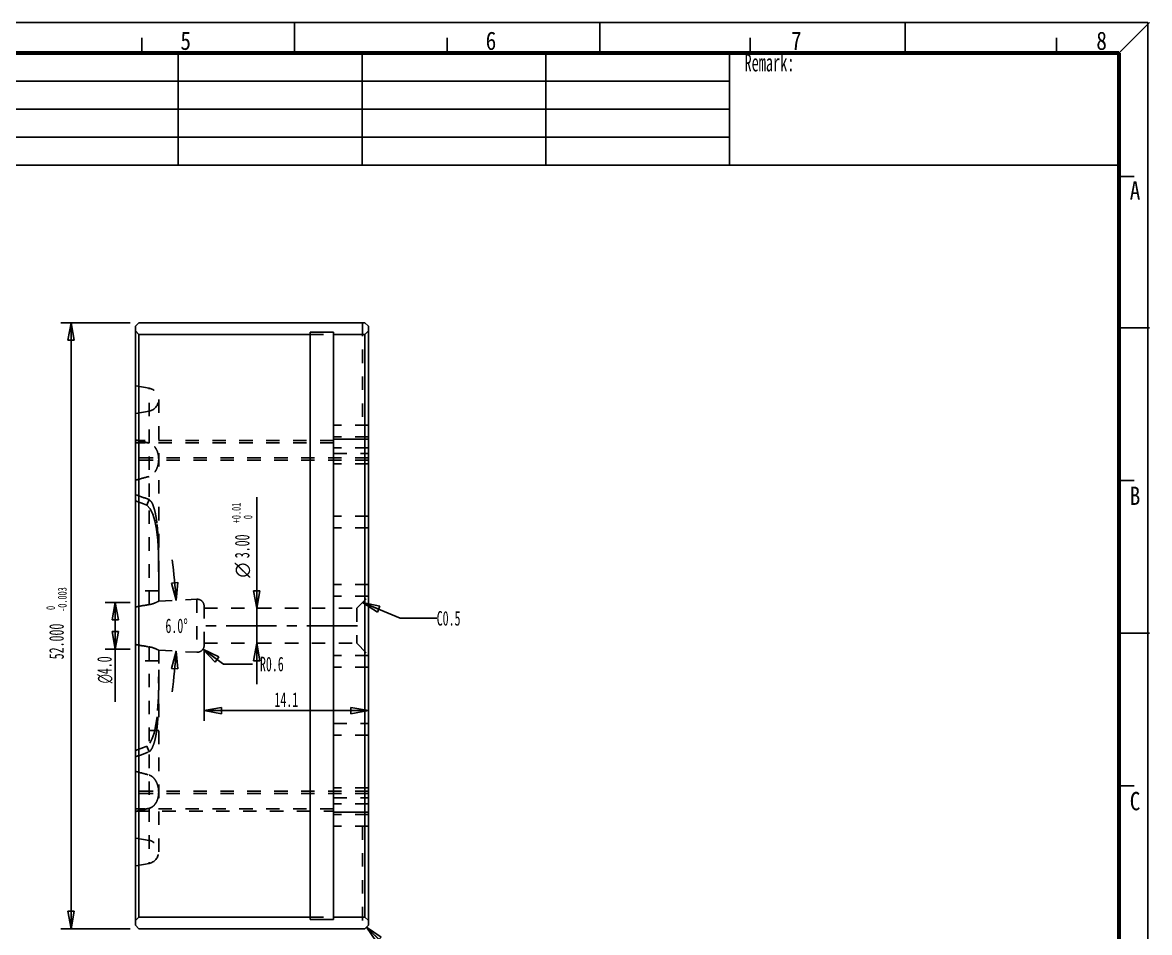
# Model space of a CAD drawing. Header units: millimetres. Extents: x 6 to 208, y 4 to 147.
# Drawn here: x 111.1 to 207.8, y 68.5 to 146.5 of the extents above; entities that cross this region are included whole.
import ezdxf
from ezdxf.enums import TextEntityAlignment as Align

# ---------------------------------------------------------------- set-up
doc = ezdxf.new("R2010")
doc.units = ezdxf.units.MM
doc.header["$LTSCALE"] = 11.55
doc.linetypes.add('CENTER', pattern=[0.6, 0.375, -0.075, 0.075, -0.075])
doc.linetypes.add('HIDDEN', pattern=[0.2, 0.1, -0.1])
doc.layers.get('0').update_dxf_attribs({"linetype": 'CONTINUOUS'})
for name, color, linetype in [('AXIS', 7, 'CONTINUOUS'), ('DEFAULT_2', 4, 'HIDDEN'), ('DIM', 7, 'CONTINUOUS'), ('NOTE', 7, 'CONTINUOUS')]:
    doc.layers.add(name, color=color, linetype=linetype)
doc.styles.get("Standard").update_dxf_attribs({"font": 'txt', "width": 0.6})
doc.styles.add('TEXTSTYLE_2', font='gdt', dxfattribs={"width": 0.6})
doc.styles.add('TEXTSTYLE_5', font='txt', dxfattribs={"width": 0.85})
doc.dimstyles.new('DIMSTYLE_10', dxfattribs={"dimtxt": 1.25, "dimasz": 1.5, "dimexe": 1.75, "dimexo": 0.875, "dimtad": 1, "dimzin": 0, "dimdsep": 46, "dimtxsty": 'Standard', "dimblk": 'CLOSED', "dimblk1": 'CLOSED', "dimblk2": 'CLOSED', "dimcen": 0.09, "dimadec": 0, "dimazin": 0, "dimtol": 1, "dimtp": 0.01, "dimtfac": 0.6, "dimtofl": 0, "dimtmove": 0, "dimatfit": 3, "dimldrblk": 'CLOSED', "dimfxl": 0, "dimtolj": 1, "dimtzin": 0, "dimarcsym": 0})
doc.dimstyles.new('DIMSTYLE_11', dxfattribs={"dimtxt": 1.25, "dimasz": 1.5, "dimexe": 1.75, "dimexo": 0.875, "dimtad": 0, "dimtih": 1, "dimtoh": 1, "dimdec": 1, "dimzin": 0, "dimdsep": 46, "dimtxsty": 'Standard', "dimblk": 'CLOSED', "dimblk1": 'CLOSED', "dimblk2": 'CLOSED', "dimcen": 0.09, "dimadec": 0, "dimazin": 0, "dimtp": 0.5, "dimtm": 0.5, "dimtfac": 1, "dimtdec": 1, "dimtofl": 0, "dimtmove": 0, "dimatfit": 3, "dimldrblk": 'CLOSED', "dimfxl": 0, "dimtolj": 1, "dimtzin": 0, "dimarcsym": 0})
doc.dimstyles.new('DIMSTYLE_12', dxfattribs={"dimtxt": 1.25, "dimasz": 1.5, "dimexe": 1.75, "dimexo": 0.875, "dimtad": 1, "dimdec": 1, "dimzin": 0, "dimdsep": 46, "dimtxsty": 'Standard', "dimblk": 'CLOSED', "dimblk1": 'CLOSED', "dimblk2": 'CLOSED', "dimcen": 0.09, "dimadec": 0, "dimazin": 0, "dimtp": 0.2, "dimtm": 0.2, "dimtfac": 1, "dimtdec": 1, "dimtofl": 0, "dimtmove": 0, "dimatfit": 3, "dimldrblk": 'CLOSED', "dimfxl": 0, "dimtolj": 1, "dimtzin": 0, "dimarcsym": 0})
doc.dimstyles.new('DIMSTYLE_13', dxfattribs={"dimtxt": 1.25, "dimasz": 1.5, "dimexe": 1.75, "dimexo": 0.875, "dimtad": 1, "dimdec": 1, "dimzin": 0, "dimdsep": 46, "dimtxsty": 'Standard', "dimblk": 'CLOSED', "dimblk1": 'CLOSED', "dimblk2": 'CLOSED', "dimcen": 0.09, "dimadec": 0, "dimazin": 0, "dimtp": 0.1, "dimtm": 0.1, "dimtfac": 1, "dimtdec": 1, "dimtofl": 0, "dimtmove": 0, "dimatfit": 3, "dimldrblk": 'CLOSED', "dimfxl": 0, "dimtolj": 1, "dimtzin": 0, "dimarcsym": 0})
doc.dimstyles.new('DIMSTYLE_5', dxfattribs={"dimtxt": 1.25, "dimasz": 1.5, "dimexe": 1.75, "dimexo": 0.875, "dimtad": 1, "dimdec": 3, "dimzin": 0, "dimdsep": 46, "dimtxsty": 'Standard', "dimblk": 'CLOSED', "dimblk1": 'CLOSED', "dimblk2": 'CLOSED', "dimcen": 0.09, "dimadec": 0, "dimazin": 0, "dimtol": 1, "dimtm": 0.003, "dimtfac": 0.6, "dimtdec": 3, "dimtofl": 0, "dimtmove": 0, "dimatfit": 3, "dimldrblk": 'CLOSED', "dimfxl": 0, "dimtolj": 1, "dimtzin": 0, "dimarcsym": 0})
doc.dimstyles.new('DIMSTYLE_6', dxfattribs={"dimtxt": 1.25, "dimasz": 1.5, "dimexe": 1.75, "dimexo": 0.875, "dimtad": 1, "dimdec": 1, "dimzin": 0, "dimdsep": 46, "dimtxsty": 'Standard', "dimblk": 'CLOSED', "dimblk1": 'CLOSED', "dimblk2": 'CLOSED', "dimcen": 0.09, "dimadec": 0, "dimazin": 0, "dimtp": 0.1, "dimtm": 0.1, "dimtfac": 1, "dimtdec": 1, "dimtofl": 0, "dimtmove": 0, "dimatfit": 3, "dimldrblk": 'CLOSED', "dimfxl": 0, "dimtolj": 1, "dimtzin": 0, "dimarcsym": 0})
doc.dimstyles.get("Standard").update_dxf_attribs({"dimtxt": 1.25, "dimasz": 1.5, "dimexe": 1.75, "dimexo": 0.875, "dimtad": 1, "dimdec": 3, "dimzin": 0, "dimdsep": 46, "dimtxsty": 'Standard', "dimblk": 'CLOSED', "dimblk1": 'CLOSED', "dimblk2": 'CLOSED', "dimcen": 0.09, "dimadec": 0, "dimazin": 0, "dimtol": 1, "dimtp": 0.001, "dimtm": 0.001, "dimtfac": 1, "dimtdec": 3, "dimtofl": 0, "dimtmove": 0, "dimatfit": 3, "dimldrblk": 'CLOSED', "dimfxl": 0, "dimtolj": 1, "dimtzin": 0, "dimarcsym": 0})

# ---------------------------------------------------------------- blocks, each defined once
blk = doc.blocks.new('_CLOSED')
at = {"color": 0, "linetype": 'ByBlock'}
for p, q in [((0, 0), (-1, 0.183)), ((-1, 0.183), (-1, -0.183)), ((-1, -0.183), (0, 0)), ((-1, 0), (0, 0))]:
    blk.add_line(p, q, dxfattribs=at)
blk = doc.blocks.new('*D16')
at = {"layer": 'DIM', "color": 2, "linetype": 'Continuous'}
for p, q in [((120.361, 120.779), (114.404, 120.779)), ((115.279, 120.779), (115.279, 94.779)), ((115.279, 68.779), (115.279, 94.779)), ((120.361, 68.779), (114.404, 68.779))]:
    blk.add_line(p, q, dxfattribs=at)
at = {"layer": 'DIM', "color": 2, "linetype": 'Continuous', "xscale": 1.5, "yscale": 1.5, "zscale": 1.5}
for p, rotation in [((115.279, 120.779), 90), ((115.279, 68.779), 270)]:
    blk.add_blockref('_CLOSED', p, dxfattribs=dict(at, rotation=rotation))
at = {"layer": 'DIM', "color": 2, "linetype": 'Continuous', "width": 0.6}
for s, height, p in [('-0.003', 0.75, (114.904, 97.029)), (' 0', 0.75, (113.904, 96.129)), ('52.000', 1.25, (114.654, 93.429))]:
    blk.add_text(s, height=height, rotation=90, dxfattribs=at).set_placement(p, align=Align.CENTER)
blk = doc.blocks.new('*D26')
at = {"layer": 'DIM', "color": 2, "linetype": 'Continuous'}
for p, q in [((131.208, 96.279), (131.208, 105.821)), ((131.208, 105.821), (131.208, 94.779)), ((131.208, 89.779), (131.208, 94.779)), ((131.208, 93.279), (131.208, 89.779))]:
    blk.add_line(p, q, dxfattribs=at)
at = {"layer": 'DIM', "color": 2, "linetype": 'Continuous', "xscale": 1.5, "yscale": 1.5, "zscale": 1.5}
for p, rotation in [((131.208, 96.279), 270), ((131.208, 93.279), 90)]:
    blk.add_blockref('_CLOSED', p, dxfattribs=dict(at, rotation=rotation))
at = {"layer": 'DIM', "color": 2, "linetype": 'Continuous', "width": 0.6}
for s, height, p in [('+0.01', 0.75, (129.833, 103.571)), (' 0', 0.75, (130.833, 103.571)), ('3.00', 1.25, (130.583, 100.571))]:
    blk.add_text(s, height=height, rotation=90, dxfattribs=at).set_placement(p)
at = {"layer": 'DIM', "color": 2, "linetype": 'Continuous', "style": 'TEXTSTYLE_2'}
blk.add_text('n', height=1.25, rotation=90, dxfattribs=at).set_placement((130.583, 98.904))
blk = doc.blocks.new('*D27')
at = {"layer": 'DIM', "color": 2, "linetype": 'Continuous'}
for points in [[(123.907, 98.439), (124.286, 96.962), (124.455, 98.478), (123.907, 98.439)], [(124.455, 91.081), (124.286, 92.596), (123.907, 91.119), (124.455, 91.081)]]:
    blk.add_lwpolyline(points, dxfattribs=at)
for start, end in [(3, 7.80815), (352.19185, 357)]:
    blk.add_arc((82.636, 94.779), 41.707, start, end, dxfattribs=at)
at = {"layer": 'DIM', "color": 2, "linetype": 'Continuous', "insert": (124.344, 95.404), "char_height": 1.25, "width": 3.08333, "attachment_point": 2, "line_spacing_factor": 0.9}
blk.add_mtext('6.0\\Fgdt;{\\Fgdt;~}', dxfattribs=at)
blk = doc.blocks.new('*D28')
at = {"layer": 'DIM', "color": 2, "linetype": 'Continuous'}
for p, q in [((126.699, 92.665), (126.699, 86.628)), ((126.699, 87.503), (133.749, 87.503)), ((140.799, 87.503), (133.749, 87.503))]:
    blk.add_line(p, q, dxfattribs=at)
at = {"layer": 'DIM', "color": 2, "linetype": 'Continuous', "xscale": 1.5, "yscale": 1.5, "zscale": 1.5, "rotation": 180}
blk.add_blockref('_CLOSED', (126.699, 87.503), dxfattribs=at)
at = {"layer": 'DIM', "color": 2, "linetype": 'Continuous', "xscale": 1.5, "yscale": 1.5, "zscale": 1.5}
blk.add_blockref('_CLOSED', (140.799, 87.503), dxfattribs=at)
at = {"layer": 'DIM', "color": 2, "linetype": 'Continuous', "insert": (133.749, 89.065), "char_height": 1.25, "width": 3, "attachment_point": 2, "line_spacing_factor": 0.9}
blk.add_mtext('14.1', dxfattribs=at)
blk = doc.blocks.new('*D29')
at = {"layer": 'DIM', "color": 2, "linetype": 'Continuous'}
for p, q in [((126.588, 92.755), (128.363, 91.496)), ((128.363, 91.496), (130.863, 91.496))]:
    blk.add_line(p, q, dxfattribs=at)
at = {"layer": 'DIM', "color": 2, "linetype": 'Continuous', "xscale": 1.5, "yscale": 1.5, "zscale": 1.5, "rotation": 144.6509326059}
blk.add_blockref('_CLOSED', (126.588, 92.755), dxfattribs=at)
at = {"layer": 'DIM', "color": 2, "linetype": 'Continuous', "insert": (131.488, 92.121), "char_height": 1.25, "width": 3, "attachment_point": 1, "line_spacing_factor": 0.9}
blk.add_mtext('R0.6', dxfattribs=at)
blk = doc.blocks.new('*D30')
at = {"layer": 'DIM', "color": 2, "linetype": 'Continuous'}
for p, q in [((120.361, 96.779), (118.205, 96.779)), ((119.08, 96.779), (119.08, 94.779)), ((119.08, 92.779), (119.08, 94.779)), ((119.08, 94.779), (119.08, 88.237)), ((120.361, 92.779), (118.205, 92.779))]:
    blk.add_line(p, q, dxfattribs=at)
at = {"layer": 'DIM', "color": 2, "linetype": 'Continuous', "xscale": 1.5, "yscale": 1.5, "zscale": 1.5}
for p, rotation in [((119.08, 96.779), 90), ((119.08, 92.779), 270)]:
    blk.add_blockref('_CLOSED', p, dxfattribs=dict(at, rotation=rotation))
at = {"layer": 'DIM', "color": 2, "linetype": 'Continuous', "insert": (117.518, 92.154), "char_height": 1.25, "width": 3.91667, "attachment_point": 3, "rotation": 90, "line_spacing_factor": 0.9, "style": 'TEXTSTYLE_2'}
blk.add_mtext('{\\Fgdt;n}\\Ftxt;4.0', dxfattribs=at)
blk = doc.blocks.new('*T33')
at = {"color": 0, "linetype": 'ByBlock', "lineweight": -2}
for p, q in [((0, 0), (196.485, 0)), ((0, 0), (0, -9.6)), ((10.6, 0), (10.6, -9.6)), ((26.365, 0), (26.365, -9.6)), ((36.965, 0), (36.965, -9.6)), ((52.73, 0), (52.73, -9.6)), ((68.495, 0), (68.495, -9.6)), ((84.26, 0), (84.26, -9.6)), ((100.025, 0), (100.025, -9.6)), ((115.79, 0), (115.79, -9.6)), ((131.555, 0), (131.555, -9.6)), ((147.32, 0), (147.32, -9.6)), ((163.085, 0), (163.085, -9.6)), ((196.485, 0), (196.485, -9.6)), ((0, -2.4), (163.085, -2.4)), ((0, -4.8), (163.085, -4.8)), ((0, -7.2), (163.085, -7.2)), ((0, -9.6), (196.485, -9.6))]:
    blk.add_line(p, q, dxfattribs=at)
at = {"color": 0, "linetype": 'Continuous'}
for s, insert, char_height, width, attachment_point in [('  Remark:   ', (163.145, -0.06), 1.5, 33.28, 1), ('Finish Date:', (5.3, -3.6), 1.125, 10.48, 5), ('Future hour:', (31.665, -3.6), 1.125, 10.48, 5), ('Machining Code:', (5.3, -6), 1, 10.48, 5), ('Actual hour:', (31.665, -6), 1.125, 10.48, 5), ('QTY:', (5.3, -8.4), 1.125, 10.48, 5), ('Procedure Date:', (31.665, -8.4), 1, 10.48, 5)]:
    blk.add_mtext(s, dxfattribs=dict(at, insert=insert, char_height=char_height, width=width, attachment_point=attachment_point))
at = {"color": 0, "linetype": 'Continuous', "char_height": 1.125, "width": 10.48, "attachment_point": 5, "line_spacing_factor": 0.9}
for s, insert in [('Order Date: ', (5.3, -1.2)), ('Procedure:', (31.665, -1.2))]:
    blk.add_mtext(s, dxfattribs=dict(at, insert=insert))

msp = doc.modelspace()

# ---------------------------------------------------------------- linework, layer by layer
at = {"color": 7, "linetype": 'Continuous'}
for p, q in [((207.6723, 146.5281), (6.108, 146.5281)), ((134.4583, 143.9094), (134.4583, 146.5288)), ((160.6531, 143.9094), (160.6531, 146.5288)), ((186.8478, 143.9094), (186.8478, 146.5288)), ((205.1841, 143.9094), (207.8036, 146.5288)), ((207.6723, 4.0286), (207.6723, 146.5281)), ((121.361, 143.9094), (121.361, 145.2191)), ((147.5557, 143.9094), (147.5557, 145.2191)), ((173.5495, 143.9094), (173.5495, 145.2191)), ((199.8334, 143.9094), (199.8334, 145.2191)), ((206.4939, 133.3302), (205.1841, 133.3302)), ((121.0989, 120.7792), (120.7989, 120.4792)), ((120.7989, 69.0792), (120.7989, 120.4792)), ((120.7989, 120.0792), (121.0989, 119.7792)), ((121.0989, 120.7792), (140.4985, 120.7792)), ((135.7985, 69.5792), (135.7985, 119.9792)), ((137.7985, 119.9792), (135.7985, 119.9792)), ((137.7985, 69.5792), (137.7985, 119.9792)), ((140.7985, 120.4792), (140.4985, 120.7792)), ((140.4985, 119.7792), (140.7985, 120.0792)), ((140.7985, 120.4792), (140.7985, 69.0792)), ((207.8036, 120.3341), (205.1841, 120.3341)), ((121.0989, 119.7792), (121.0989, 69.7792)), ((121.0989, 119.7792), (135.7985, 119.7792)), ((137.7985, 119.7792), (140.4985, 119.7792)), ((140.4985, 119.7792), (140.4985, 69.7792)), ((137.7985, 110.7792), (140.7985, 110.7792)), ((206.4939, 107.2356), (205.1841, 107.2356)), ((207.8036, 94.1394), (205.1841, 94.1394)), ((206.4939, 81.042), (205.1841, 81.042)), ((140.7985, 78.7792), (137.7985, 78.7792)), ((121.0989, 69.7792), (120.7989, 69.4792)), ((121.0989, 69.7792), (135.7985, 69.7792)), ((137.7985, 69.7792), (140.4985, 69.7792)), ((140.7985, 69.4792), (140.4985, 69.7792)), ((120.7989, 69.0792), (121.0989, 68.7792)), ((121.0989, 68.7792), (140.4985, 68.7792)), ((137.7985, 69.5792), (135.7985, 69.5792)), ((140.4985, 68.7792), (140.7985, 69.0792))]:
    msp.add_line(p, q, dxfattribs=at)
at = {"color": 7, "linetype": 'Continuous', "const_width": 0.35}
for points in [[(205.1841, 143.9094), (8.7236, 143.9094)], [(205.1841, 6.6489), (205.1841, 143.9094)]]:
    msp.add_lwpolyline(points, dxfattribs=at)
at = {"layer": 'AXIS', "color": 1, "linetype": 'CENTER'}
msp.add_line((139.8485, 94.7792), (126.6485, 94.7792), dxfattribs=at)
at = {"layer": 'DEFAULT_2', "color": 4, "linetype": 'HIDDEN'}
for p, q in [((140.2985, 120.7792), (140.2985, 111.9792)), ((135.7985, 119.7792), (137.7985, 119.7792)), ((121.9726, 115.164), (120.7989, 115.371)), ((121.9726, 96.5902), (121.9725, 115.164)), ((122.7993, 96.884), (122.7993, 114.1792)), ((121.9726, 113.1943), (120.7989, 112.9873)), ((140.7985, 111.9792), (137.7985, 111.9792)), ((120.7989, 110.7256), (120.8544, 110.7124)), ((137.7985, 110.6792), (120.7989, 110.6792)), ((137.7985, 110.4792), (120.7989, 110.4792)), ((120.8544, 110.7124), (120.9943, 110.6792)), ((121.9197, 110.4582), (121.9726, 110.4455)), ((140.7985, 110.9792), (137.7985, 110.9792)), ((140.7985, 110.0452), (137.7985, 110.0452)), ((137.7985, 109.5452), (140.7985, 109.5452)), ((140.7985, 109.1792), (120.7989, 109.1792)), ((140.7985, 108.9792), (120.7989, 108.9792)), ((140.7985, 108.6792), (137.7985, 108.6792)), ((121.9726, 105.603), (121.7832, 105.1147)), ((140.7985, 104.1792), (137.7985, 104.1792)), ((140.7985, 103.1792), (137.7985, 103.1792)), ((122.7993, 97.7792), (120.7989, 97.7792)), ((140.7985, 98.3292), (137.7985, 98.3292)), ((122.7992, 96.884), (126.0671, 97.0553)), ((126.0671, 97.0553), (126.0671, 92.503)), ((140.7985, 97.3292), (137.7985, 97.3292)), ((139.7985, 96.2792), (140.7985, 97.2792)), ((126.6985, 93.1023), (126.6985, 96.456)), ((126.6985, 96.2792), (139.7985, 96.2792)), ((139.7985, 96.2792), (139.7985, 93.2792)), ((121.9726, 92.9681), (121.9726, 74.3943)), ((126.6985, 93.2792), (139.7985, 93.2792)), ((139.7985, 93.2792), (140.7985, 92.2792)), ((122.7992, 92.6743), (126.0671, 92.503)), ((122.7993, 75.3792), (122.7993, 92.6744)), ((140.7985, 92.2292), (137.7985, 92.2292)), ((122.7993, 91.7792), (120.7989, 91.7792)), ((140.7985, 91.2292), (137.7985, 91.2292)), ((137.7985, 86.3792), (140.7985, 86.3792)), ((122.4678, 85.7791), (122.2336, 85.7792)), ((122.7993, 85.779), (122.4678, 85.7791)), ((122.6243, 85.7792), (122.4757, 85.8154)), ((122.6271, 85.8001), (122.6243, 85.7792)), ((140.7985, 85.3792), (137.7985, 85.3792)), ((121.5045, 84.3359), (120.7989, 84.0682)), ((121.7834, 84.4437), (121.5045, 84.3359)), ((121.7834, 84.4437), (121.9725, 83.9554)), ((140.7985, 80.5792), (120.7989, 80.5792)), ((140.7985, 80.3792), (120.7989, 80.3792)), ((140.7985, 80.8792), (137.7985, 80.8792)), ((137.7985, 80.0131), (140.7985, 80.0131)), ((140.7985, 79.5131), (137.7985, 79.5131)), ((137.7985, 79.0792), (120.7989, 79.0792)), ((120.7989, 78.8792), (137.7985, 78.8792)), ((120.8544, 78.8458), (120.7989, 78.8327)), ((120.9944, 78.8791), (120.8544, 78.8458)), ((121.9726, 79.1128), (121.9197, 79.1001)), ((140.7985, 78.5792), (137.7985, 78.5792)), ((140.7985, 77.5792), (137.7985, 77.5792)), ((140.2985, 77.5792), (140.2985, 68.7792)), ((121.9726, 76.364), (120.7989, 76.571)), ((121.9726, 74.3943), (120.7989, 74.1873)), ((135.7985, 69.7792), (137.7985, 69.7792))]:
    msp.add_line(p, q, dxfattribs=at)
for points in [[(120.7989, 105.4901), (121.5008, 105.2238), (121.7832, 105.1147)], [(121.7832, 105.1147), (122.0745, 104.7965), (122.2895, 104.351), (122.4668, 103.7801), (122.6093, 103.0598), (122.7147, 102.132), (122.7784, 100.8711), (122.7993, 98.9496)], [(122.7993, 91.005), (122.7772, 88.6577), (122.6692, 86.9547), (122.4757, 85.8154)], [(122.4757, 85.8154), (122.4122, 85.5717), (122.2482, 85.0973), (122.0304, 84.692)]]:
    msp.add_lwpolyline(points, dxfattribs=at)
for centre, radius, start, end in [((121.7993, 114.1792), 1, 279.976438, 80.023764), ((0.83, -394.6015), 519.3727, 76.51164, 76.644748), ((120.7376, 109.0641), 2.0618, 359.991099, 3.199445), ((184.1453, -118.2765), 234.2653, 105.390407, 105.688345), ((184.1426, -118.2666), 234.2551, 105.3904, 105.68835), ((87.94, 13.9791), 97.7402, 69.623005, 70.355272), ((126.0985, 96.4561), 0.6, 359.999578, 93), ((126.0985, 93.1022), 0.6, 267, 0.000422), ((86.5783, 179.3368), 101.7366, 289.655493, 290.358978), ((87.8753, 175.7355), 97.9089, 289.649682, 290.380572), ((184.1437, 307.8288), 234.2591, 254.311652, 254.609597), ((120.7268, 80.4943), 2.0726, 356.809038, 0.007149), ((-1.3591, 593.2469), 528.7198, 283.358599, 283.489356), ((121.7993, 75.3792), 1, 279.976438, 80.023562)]:
    msp.add_arc(centre, radius, start, end, dxfattribs=at)
for start_param, end_param in [(2.316656, 2.4321747), (-2.4321747, -2.316656)]:
    msp.add_ellipse((131.911, 94.7792), major_axis=(14.6454, 0), ratio=0.1683586, start_param=start_param, end_param=end_param, dxfattribs=at)
for points in [[(120.9943, 110.6792), (121.3028, 110.6058), (121.6113, 110.5322), (121.9197, 110.4582)], [(122.7993, 97.7871), (122.7993, 98.1748), (122.7996, 98.5626), (122.7993, 98.9504)], [(122.7993, 98.9503), (122.7996, 98.5599), (122.7993, 98.1695), (122.7993, 97.7792)], [(121.9197, 79.1001), (121.6113, 79.0262), (121.3029, 78.9525), (120.9944, 78.8791)]]:
    msp.add_open_spline(points, degree=3, dxfattribs=at)
for points, knots in [([(122.7994, 109.0638), (122.7994, 109.2073), (122.7699, 109.4952), (122.651, 109.8386), (122.4987, 110.0836), (122.3538, 110.2453), (122.1781, 110.3736), (122.0425, 110.4276), (121.9726, 110.4442)], [0, 0, 0, 0, 0.2497773, 0.4994328, 0.6245781, 0.7497256, 0.8749196, 1, 1, 1, 1]), ([(122.7994, 109.0638), (122.7994, 108.9141), (122.767, 108.614), (122.6477, 108.2552), (122.4984, 107.9943), (122.3574, 107.8176), (122.1833, 107.672), (122.0446, 107.6089), (121.9726, 107.5881)], [0, 0, 0, 0, 0.2497948, 0.4995227, 0.6246074, 0.7497913, 0.8748949, 1, 1, 1, 1]), ([(121.9726, 105.603), (121.9766, 105.6011), (121.9835, 105.5954), (121.9983, 105.5855), (122.0158, 105.5718), (122.0363, 105.5548), (122.0627, 105.5309), (122.0941, 105.4994), (122.1424, 105.4473), (122.195, 105.3757), (122.2476, 105.2835), (122.2907, 105.1871), (122.3399, 105.0555), (122.3939, 104.8883), (122.4546, 104.6861), (122.5199, 104.4117), (122.5855, 104.065), (122.6439, 103.6452), (122.7027, 103.0819), (122.7486, 102.3737), (122.7788, 101.521), (122.7927, 100.6658), (122.798, 99.8086), (122.7991, 99.2366), (122.7993, 98.9503)], [0, 0, 0, 0, 0.001959, 0.0039158, 0.007829, 0.0117405, 0.0156508, 0.0234721, 0.0312977, 0.046904, 0.0624469, 0.0779227, 0.0933525, 0.1242371, 0.1552439, 0.1862508, 0.2483221, 0.3104883, 0.3727491, 0.4975489, 0.6227277, 0.7482385, 0.874018, 1, 1, 1, 1]), ([(122.7993, 98.9504), (122.7991, 99.2364), (122.7981, 99.808), (122.7929, 100.6646), (122.7789, 101.5193), (122.7538, 102.2299), (122.7212, 102.7966), (122.6883, 103.2201), (122.6443, 103.642), (122.5859, 104.0615), (122.5211, 104.4082), (122.4548, 104.6821), (122.3963, 104.8851), (122.3364, 105.0508), (122.2821, 105.1807), (122.2368, 105.2762), (122.1841, 105.3679), (122.1356, 105.4419), (122.09, 105.496), (122.0539, 105.5349), (122.0219, 105.5655), (121.9985, 105.5859), (121.984, 105.596), (121.9767, 105.6014), (121.9726, 105.603)], [0, 0, 0, 0, 0.1259675, 0.2517423, 0.3772575, 0.5024343, 0.5648819, 0.6272348, 0.6894934, 0.7516555, 0.8137231, 0.8447361, 0.8757382, 0.906747, 0.922243, 0.9377464, 0.9532715, 0.968804, 0.9765969, 0.9843913, 0.9921825, 0.9960829, 0.9980365, 1, 1, 1, 1]), ([(121.9726, 96.5902), (122.1753, 96.6217), (122.4576, 96.7141), (122.7219, 96.8431), (122.7993, 96.884)], [0, 0, 0, 0, 0.6996484, 1, 1, 1, 1]), ([(122.7993, 92.6744), (122.7785, 92.6853), (122.5186, 92.8195), (122.2385, 92.9268), (121.9726, 92.9681)], [0, 0, 0, 0, 0.0803926, 1, 1, 1, 1]), ([(122.6243, 85.7791), (122.6788, 86.187), (122.7464, 87.0282), (122.7873, 88.3166), (122.7988, 89.6492), (122.7992, 90.5503), (122.7993, 91.0053)], [0, 0, 0, 0, 0.2359268, 0.4833148, 0.7391409, 1, 1, 1, 1]), ([(122.7993, 91.0037), (122.7992, 90.5675), (122.7989, 89.6961), (122.7882, 88.3912), (122.7507, 87.0915), (122.6825, 86.2281), (122.6271, 85.8001)], [0, 0, 0, 0, 0.2512185, 0.5018171, 0.7514676, 1, 1, 1, 1]), ([(121.9725, 83.9551), (122.0259, 83.9903), (122.1238, 84.0895), (122.28, 84.3454), (122.4232, 84.7333), (122.5445, 85.2412), (122.6, 85.5968), (122.6244, 85.7791)], [0, 0, 0, 0, 0.097147, 0.2073559, 0.4540196, 0.7206357, 1, 1, 1, 1]), ([(122.2336, 85.7792), (122.2127, 85.7792), (122.1257, 85.7793), (122.0387, 85.7794), (121.9726, 85.7792)], [0, 0, 0, 0, 0.2402225, 1, 1, 1, 1]), ([(121.9726, 85.7792), (122.0305, 85.7793), (122.1424, 85.7793), (122.302, 85.7791), (122.4443, 85.7791), (122.5501, 85.7791), (122.6232, 85.7792), (122.6686, 85.7792), (122.7074, 85.7792), (122.7394, 85.7792), (122.7618, 85.7791), (122.7761, 85.7791), (122.7843, 85.779), (122.7905, 85.7791), (122.7952, 85.7788), (122.7976, 85.7794), (122.7992, 85.7788), (122.7993, 85.779)], [0, 0, 0, 0, 0.210375, 0.4057365, 0.5793291, 0.7267159, 0.7895208, 0.8445761, 0.8915954, 0.9303786, 0.9607299, 0.9726883, 0.9824889, 0.990126, 0.9955939, 0.998887, 1, 1, 1, 1]), ([(122.6244, 85.7791), (122.6, 85.5968), (122.5445, 85.2413), (122.4232, 84.7334), (122.28, 84.3455), (122.1239, 84.0896), (122.026, 83.9904), (121.9726, 83.9552)], [0, 0, 0, 0, 0.2793576, 0.5459687, 0.7926329, 0.9028467, 1, 1, 1, 1]), ([(122.7993, 85.779), (122.7993, 85.7793), (122.7979, 85.7788), (122.7963, 85.7793), (122.7926, 85.7791), (122.7854, 85.7794), (122.7725, 85.7793), (122.7532, 85.7792), (122.7284, 85.7789), (122.6982, 85.7786), (122.6628, 85.7785), (122.6376, 85.7788), (122.6242, 85.7791)], [0, 0, 0, 0, 0.0039606, 0.0158021, 0.0355329, 0.06316, 0.1421316, 0.252778, 0.3950268, 0.567882, 0.7699819, 1, 1, 1, 1]), ([(122.6242, 85.7791), (122.6494, 85.7786), (122.6848, 85.7784), (122.7284, 85.7789), (122.7533, 85.7792), (122.7726, 85.7793), (122.7855, 85.7794), (122.7925, 85.7791), (122.7964, 85.7793), (122.7977, 85.7788), (122.7994, 85.7792), (122.7993, 85.779)], [0, 0, 0, 0, 0.4324249, 0.605361, 0.7476329, 0.8582507, 0.9371453, 0.9647152, 0.9843762, 0.9961351, 1, 1, 1, 1]), ([(121.9726, 81.9703), (122.0446, 81.9495), (122.1834, 81.8865), (122.3572, 81.7406), (122.4985, 81.5642), (122.6477, 81.3032), (122.767, 80.9444), (122.7993, 80.6443), (122.7994, 80.4946)], [0, 0, 0, 0, 0.1250866, 0.2501732, 0.3753281, 0.5004126, 0.7501737, 1, 1, 1, 1]), ([(122.7994, 80.4946), (122.7993, 80.6443), (122.767, 80.9444), (122.6477, 81.3032), (122.4985, 81.5642), (122.3572, 81.7406), (122.1834, 81.8865), (122.0446, 81.9495), (121.9726, 81.9703)], [0, 0, 0, 0, 0.2498263, 0.4995874, 0.6246721, 0.749827, 0.8749136, 1, 1, 1, 1]), ([(121.9725, 79.1141), (122.0424, 79.1308), (122.178, 79.1848), (122.3539, 79.3129), (122.4987, 79.4748), (122.6509, 79.7198), (122.77, 80.0632), (122.7994, 80.3511), (122.7994, 80.4946)], [0, 0, 0, 0, 0.125099, 0.250335, 0.3755137, 0.5006355, 0.7502724, 1, 1, 1, 1]), ([(122.7961, 80.379), (122.7887, 80.2452), (122.7476, 79.9785), (122.6222, 79.6636), (122.4714, 79.4408), (122.3316, 79.2942), (122.1646, 79.1789), (122.0378, 79.1298), (121.9726, 79.1141)], [0, 0, 0, 0, 0.2497176, 0.4993617, 0.6244579, 0.7496391, 0.8749073, 1, 1, 1, 1])]:
    msp.add_open_spline(points, degree=3, knots=knots, dxfattribs=at)

# ---------------------------------------------------------------- block references
msp.add_blockref('*T33', (8.6909, 143.8979))

# ---------------------------------------------------------------- texts
at = {"color": 7, "linetype": 'Continuous', "char_height": 1.5717, "width": 1.335932, "line_spacing_factor": 0.9, "style": 'TEXTSTYLE_5'}
for s, insert, attachment_point in [('5', (125.115, 145.7533), 2), ('6', (151.3098, 145.7533), 2), ('7', (177.5045, 145.7533), 2), ('8', (203.6993, 145.7533), 2), ('A', (207.0202, 132.9076), 3), ('B', (207.0202, 106.7128), 3), ('C', (207.0202, 80.5181), 3)]:
    msp.add_mtext(s, dxfattribs=dict(at, insert=insert, attachment_point=attachment_point))
at = {"layer": 'NOTE', "color": 2, "linetype": 'Continuous', "insert": (146.6525, 96.0407), "char_height": 1.25, "width": 3, "attachment_point": 1, "line_spacing_factor": 0.9}
msp.add_mtext('C0.5', dxfattribs=at)

# ---------------------------------------------------------------- dimensions: what is measured, and where the dimension line sits
at = {"layer": 'DIM', "color": 2, "linetype": 'Continuous'}
dim = msp.add_linear_dim(base=(115.2794, 120.7792), p1=(121.2364, 68.7792), p2=(121.2364, 120.7792), angle=90, dimstyle='DIMSTYLE_5', dxfattribs=at)
dim.commit()
dim.dimension.update_dxf_attribs({"geometry": '*D16', "text_midpoint": (115.2794, 94.7792), "dimtype": 160})
for base, p1, p2, angle, dimstyle, picture, middle in [((131.2077, 96.2792), (126.6985, 93.2792), (126.6985, 96.2792), 90, 'DIMSTYLE_10', '*D26', (131.2077, 102.3625)), ((119.0804, 92.7791), (121.2364, 96.7792), (121.2364, 92.7791), 270, 'DIMSTYLE_6', '*D30', (119.0804, 90.1958))]:
    dim = msp.add_linear_dim(base=base, p1=p1, p2=p2, angle=angle, text='%%c<>', dimstyle=dimstyle, dxfattribs=at)
    dim.commit()
    dim.dimension.update_dxf_attribs({"geometry": picture, "text_midpoint": middle, "dimtype": 160})
dim = msp.add_angular_dim_2l(base=(124.3436, 94.7792), line1=((123.8699, 92.6182), (123.4534, 92.64)), line2=((123.4534, 96.9183), (123.8699, 96.9401)), dimstyle='DIMSTYLE_11', dxfattribs=at)
dim.commit()
dim.dimension.update_dxf_attribs({"geometry": '*D27', "text_midpoint": (124.3436, 94.7792), "dimtype": 162})
dim = msp.add_radius_dim(center=(126.0985, 93.1022), mpoint=(126.5879, 92.7551), dimstyle='DIMSTYLE_13', override={"dimtad": 0, "dimtih": 1, "dimtoh": 1}, dxfattribs=at)
dim.commit()
dim.dimension.update_dxf_attribs({"geometry": '*D29', "text_midpoint": (132.9882, 91.4958), "dimtype": 164})
dim = msp.add_linear_dim(base=(140.7985, 87.5029), p1=(126.6985, 93.5397), p2=(140.7985, 78.7792), dimstyle='DIMSTYLE_12', dxfattribs=at)
dim.commit()
dim.dimension.update_dxf_attribs({"geometry": '*D28', "text_midpoint": (133.7485, 87.5029), "dimtype": 160})

# ---------------------------------------------------------------- leaders
at = {"layer": 'NOTE', "color": 2, "linetype": 'Continuous', "annotation_type": 0, "has_hookline": 1, "hookline_direction": 1, "text_width": 2.1422}
for points in [[(140.2919, 96.7726), (143.5275, 95.4157), (146.6525, 95.4157)], [(140.635, 68.9156), (142.0465, 67.5042), (145.1715, 67.5042)]]:
    msp.add_leader(points, dimstyle='Standard', override={"dimtad": 0}, dxfattribs=at)

doc.saveas('drawing.dxf')
